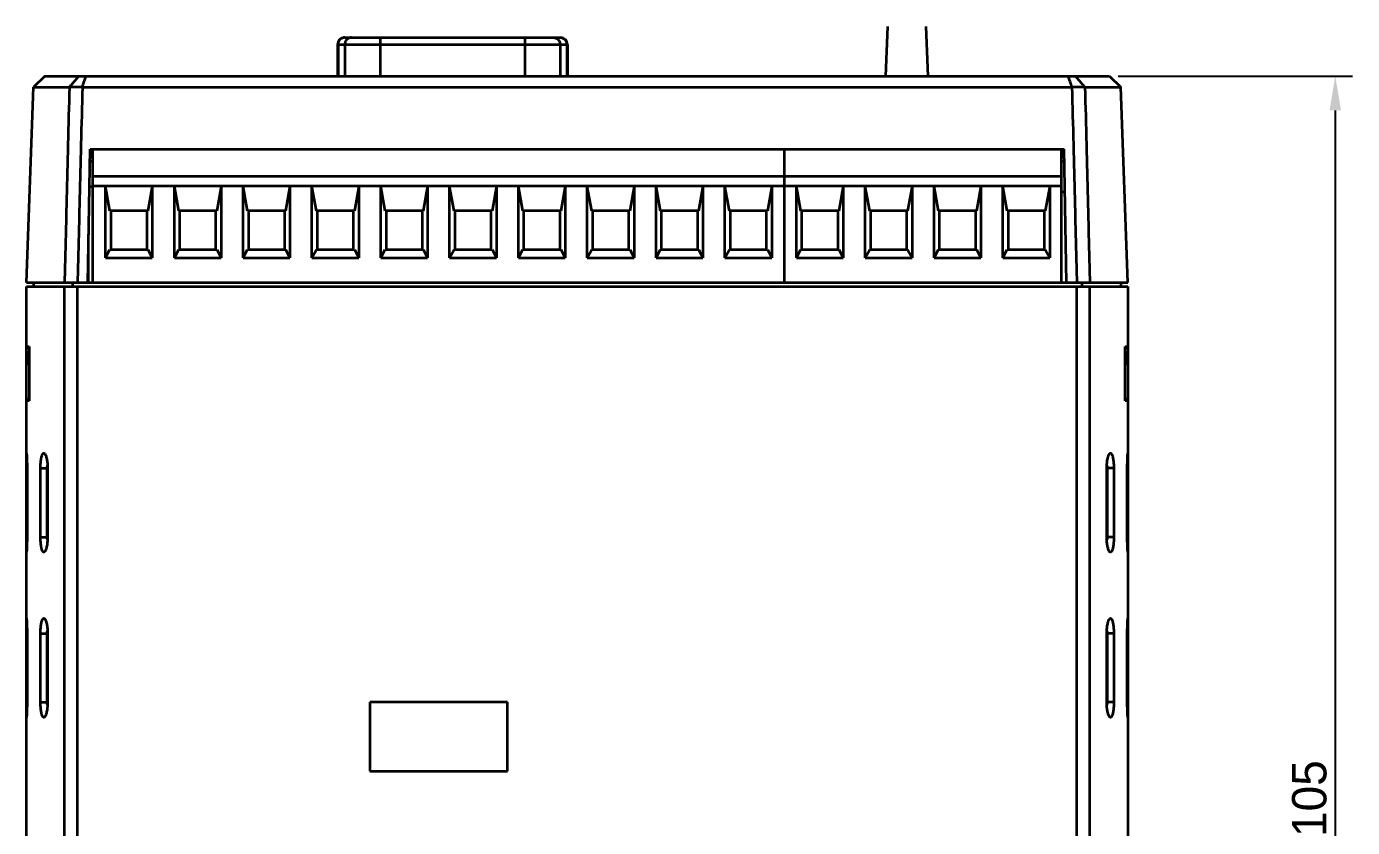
# Model space of a CAD drawing. Header units: millimetres. Extents: x 32 to 871, y 30 to 611.
# Drawn here: x 718.9 to 815.2, y 111.6 to 169.8 of the extents above; entities that cross this region are included whole.
import ezdxf

# ---------------------------------------------------------------- set-up
doc = ezdxf.new("R2010")
doc.units = ezdxf.units.MM
doc.styles.get("Standard").update_dxf_attribs({"font": 'BareunDotumPro1.ttf'})
doc.dimstyles.new('ISO-25', dxfattribs={"dimtxt": 2.5, "dimasz": 2.5, "dimexe": 1.25, "dimexo": 0.625, "dimtad": 1, "dimtxsty": 'Standard', "dimcen": 2.5, "dimadec": 0, "dimazin": 0, "dimtfac": 1, "dimtmove": 0, "dimatfit": 3, "dimfxl": 0, "dimarcsym": 0})

# ---------------------------------------------------------------- blocks, each defined once
blk = doc.blocks.new('*D37')
at = {"color": 0, "lineweight": -2}
for p, q in [((798.215, 166.217), (815.234, 166.217)), ((813.984, 163.717), (813.984, 63.717)), ((799.039, 61.217), (815.234, 61.217))]:
    blk.add_line(p, q, dxfattribs=at)
at = {"color": 0}
for points in [[(814.401, 163.717), (813.568, 163.717), (813.984, 166.217)], [(813.568, 63.717), (814.401, 63.717), (813.984, 61.217)]]:
    blk.add_solid(points, dxfattribs=at)
at = {"layer": 'Defpoints', "color": 0}
for p in [(797.59, 166.217), (798.414, 61.217), (813.984, 61.217)]:
    blk.add_point(p, dxfattribs=at)
at = {"color": 0, "insert": (812.109, 113.717), "char_height": 2.5, "attachment_point": 5, "rotation": 90}
blk.add_mtext('105', dxfattribs=at)

msp = doc.modelspace()

# ---------------------------------------------------------------- linework, layer by layer
at = {"color": 0, "linetype": 'ByBlock', "lineweight": 35}
for p, q in [((781.452, 169.817), (781.317, 166.217)), ((784.252, 169.817), (784.387, 166.217)), ((742.002, 169.017), (757.701, 169.017)), ((744.595, 169.017), (744.595, 166.217)), ((755.108, 169.017), (755.108, 166.217)), ((741.502, 168.517), (758.202, 168.517)), ((741.502, 168.517), (741.502, 166.217)), ((741.541, 168.517), (741.541, 166.217)), ((742.035, 168.517), (742.035, 166.217)), ((757.669, 168.517), (757.669, 166.217)), ((758.162, 168.517), (758.162, 166.217)), ((758.202, 168.517), (758.202, 166.217)), ((720.238, 166.217), (719.41, 165.418)), ((720.238, 166.217), (797.59, 166.217)), ((797.59, 166.217), (798.418, 165.418)), ((718.914, 151.217), (719.41, 165.418)), ((719.41, 165.418), (722.027, 165.418)), ((722.027, 165.425), (722.974, 165.424)), ((722.973, 165.418), (794.855, 165.418)), ((794.855, 165.424), (795.801, 165.425)), ((795.801, 165.418), (798.418, 165.418)), ((798.914, 151.217), (798.418, 165.418)), ((723.365, 151.217), (723.535, 160.917)), ((723.535, 160.917), (794.294, 160.917)), ((723.727, 151.217), (723.727, 160.917)), ((773.977, 151.217), (773.977, 160.917)), ((773.979, 151.217), (773.979, 160.917)), ((794.104, 151.217), (794.104, 160.917)), ((794.463, 151.217), (794.294, 160.917)), ((723.727, 160.017), (723.519, 160.017)), ((773.977, 159.93), (773.979, 159.93)), ((794.309, 160.017), (794.104, 160.017)), ((723.727, 158.167), (723.487, 158.167)), ((773.977, 158.917), (723.727, 158.917)), ((773.977, 158.217), (723.727, 158.217)), ((724.972, 156.417), (724.652, 158.217)), ((724.652, 153.017), (724.652, 158.217)), ((728.052, 158.217), (727.732, 156.417)), ((728.052, 158.217), (728.052, 153.017)), ((729.972, 156.417), (729.652, 158.217)), ((729.652, 153.017), (729.652, 158.217)), ((733.052, 158.217), (732.732, 156.417)), ((733.052, 158.217), (733.052, 153.017)), ((734.972, 156.417), (734.652, 158.217)), ((734.652, 153.017), (734.652, 158.217)), ((738.052, 158.217), (737.732, 156.417)), ((738.052, 158.217), (738.052, 153.017)), ((739.972, 156.417), (739.652, 158.217)), ((739.652, 153.017), (739.652, 158.217)), ((743.052, 158.217), (742.732, 156.417)), ((743.052, 158.217), (743.052, 153.017)), ((744.972, 156.417), (744.652, 158.217)), ((744.652, 153.017), (744.652, 158.217)), ((748.052, 158.217), (747.732, 156.417)), ((748.052, 158.217), (748.052, 153.017)), ((749.972, 156.417), (749.652, 158.217)), ((749.652, 153.017), (749.652, 158.217)), ((753.052, 158.217), (752.732, 156.417)), ((753.052, 158.217), (753.052, 153.017)), ((754.972, 156.417), (754.652, 158.217)), ((754.652, 153.017), (754.652, 158.217)), ((758.052, 158.217), (757.732, 156.417)), ((758.052, 158.217), (758.052, 153.017)), ((759.972, 156.417), (759.652, 158.217)), ((759.652, 153.017), (759.652, 158.217)), ((763.052, 158.217), (762.732, 156.417)), ((763.052, 158.217), (763.052, 153.017)), ((764.972, 156.417), (764.652, 158.217)), ((764.652, 153.017), (764.652, 158.217)), ((768.052, 158.217), (767.732, 156.417)), ((768.052, 158.217), (768.052, 153.017)), ((769.972, 156.417), (769.652, 158.217)), ((769.652, 153.017), (769.652, 158.217)), ((773.052, 158.217), (772.732, 156.417)), ((773.052, 158.217), (773.052, 153.017)), ((794.104, 158.917), (773.979, 158.917)), ((794.104, 158.217), (773.979, 158.217)), ((775.162, 156.417), (774.842, 158.217)), ((774.842, 153.017), (774.842, 158.217)), ((778.242, 158.217), (777.922, 156.417)), ((778.242, 158.217), (778.242, 153.017)), ((780.162, 156.417), (779.842, 158.217)), ((779.842, 153.017), (779.842, 158.217)), ((783.242, 158.217), (782.922, 156.417)), ((783.242, 158.217), (783.242, 153.017)), ((785.162, 156.417), (784.842, 158.217)), ((784.842, 153.017), (784.842, 158.217)), ((788.242, 158.217), (787.922, 156.417)), ((788.242, 158.217), (788.242, 153.017)), ((790.162, 156.417), (789.842, 158.217)), ((789.842, 153.017), (789.842, 158.217)), ((793.242, 158.217), (792.922, 156.417)), ((793.242, 158.217), (793.242, 153.017)), ((794.104, 157.817), (794.348, 157.817)), ((727.732, 156.417), (724.972, 156.417)), ((725.052, 153.617), (725.052, 156.417)), ((727.652, 156.417), (727.652, 153.617)), ((732.732, 156.417), (729.972, 156.417)), ((730.052, 153.617), (730.052, 156.417)), ((732.652, 156.417), (732.652, 153.617)), ((737.732, 156.417), (734.972, 156.417)), ((735.052, 153.617), (735.052, 156.417)), ((737.652, 156.417), (737.652, 153.617)), ((742.732, 156.417), (739.972, 156.417)), ((740.052, 153.617), (740.052, 156.417)), ((742.652, 156.417), (742.652, 153.617)), ((747.732, 156.417), (744.972, 156.417)), ((745.052, 153.617), (745.052, 156.417)), ((747.652, 156.417), (747.652, 153.617)), ((752.732, 156.417), (749.972, 156.417)), ((750.052, 153.617), (750.052, 156.417)), ((752.652, 156.417), (752.652, 153.617)), ((757.732, 156.417), (754.972, 156.417)), ((755.052, 153.617), (755.052, 156.417)), ((757.652, 156.417), (757.652, 153.617)), ((762.732, 156.417), (759.972, 156.417)), ((760.052, 153.617), (760.052, 156.417)), ((762.652, 156.417), (762.652, 153.617)), ((767.732, 156.417), (764.972, 156.417)), ((765.052, 153.617), (765.052, 156.417)), ((767.652, 156.417), (767.652, 153.617)), ((772.732, 156.417), (769.972, 156.417)), ((770.052, 153.617), (770.052, 156.417)), ((772.652, 156.417), (772.652, 153.617)), ((777.922, 156.417), (775.162, 156.417)), ((775.242, 153.617), (775.242, 156.417)), ((777.842, 156.417), (777.842, 153.617)), ((782.922, 156.417), (780.162, 156.417)), ((780.242, 153.617), (780.242, 156.417)), ((782.842, 156.417), (782.842, 153.617)), ((787.922, 156.417), (785.162, 156.417)), ((785.242, 153.617), (785.242, 156.417)), ((787.842, 156.417), (787.842, 153.617)), ((792.922, 156.417), (790.162, 156.417)), ((790.242, 153.617), (790.242, 156.417)), ((792.842, 156.417), (792.842, 153.617)), ((723.427, 151.217), (723.427, 154.725)), ((724.652, 153.017), (724.972, 153.617)), ((724.972, 153.617), (727.732, 153.617)), ((727.732, 153.617), (728.052, 153.017)), ((729.652, 153.017), (729.972, 153.617)), ((729.972, 153.617), (732.732, 153.617)), ((732.732, 153.617), (733.052, 153.017)), ((734.652, 153.017), (734.972, 153.617)), ((734.972, 153.617), (737.732, 153.617)), ((737.732, 153.617), (738.052, 153.017)), ((739.652, 153.017), (739.972, 153.617)), ((739.972, 153.617), (742.732, 153.617)), ((742.732, 153.617), (743.052, 153.017)), ((744.652, 153.017), (744.972, 153.617)), ((744.972, 153.617), (747.732, 153.617)), ((747.732, 153.617), (748.052, 153.017)), ((749.652, 153.017), (749.972, 153.617)), ((749.972, 153.617), (752.732, 153.617)), ((752.732, 153.617), (753.052, 153.017)), ((754.652, 153.017), (754.972, 153.617)), ((754.972, 153.617), (757.732, 153.617)), ((757.732, 153.617), (758.052, 153.017)), ((759.652, 153.017), (759.972, 153.617)), ((759.972, 153.617), (762.732, 153.617)), ((762.732, 153.617), (763.052, 153.017)), ((764.652, 153.017), (764.972, 153.617)), ((764.972, 153.617), (767.732, 153.617)), ((767.732, 153.617), (768.052, 153.017)), ((769.652, 153.017), (769.972, 153.617)), ((769.972, 153.617), (772.732, 153.617)), ((772.732, 153.617), (773.052, 153.017)), ((774.842, 153.017), (775.162, 153.617)), ((775.162, 153.617), (777.922, 153.617)), ((777.922, 153.617), (778.242, 153.017)), ((779.842, 153.017), (780.162, 153.617)), ((780.162, 153.617), (782.922, 153.617)), ((782.922, 153.617), (783.242, 153.017)), ((784.842, 153.017), (785.162, 153.617)), ((785.162, 153.617), (787.922, 153.617)), ((787.922, 153.617), (788.242, 153.017)), ((789.842, 153.017), (790.162, 153.617)), ((790.162, 153.617), (792.922, 153.617)), ((792.922, 153.617), (793.242, 153.017)), ((724.652, 153.017), (728.052, 153.017)), ((729.652, 153.017), (733.052, 153.017)), ((734.652, 153.017), (738.052, 153.017)), ((739.652, 153.017), (743.052, 153.017)), ((744.652, 153.017), (748.052, 153.017)), ((749.652, 153.017), (753.052, 153.017)), ((754.652, 153.017), (758.052, 153.017)), ((759.652, 153.017), (763.052, 153.017)), ((764.652, 153.017), (768.052, 153.017)), ((769.652, 153.017), (773.052, 153.017)), ((774.842, 153.017), (778.242, 153.017)), ((779.842, 153.017), (783.242, 153.017)), ((784.842, 153.017), (788.242, 153.017)), ((789.842, 153.017), (793.242, 153.017)), ((718.914, 151.217), (773.977, 151.217)), ((718.914, 150.917), (798.914, 150.917)), ((718.914, 98.217), (718.914, 150.917)), ((719.414, 151.217), (719.414, 150.917)), ((721.675, 61.217), (721.675, 150.917)), ((722.266, 151.217), (722.266, 150.917)), ((722.62, 61.217), (722.62, 150.917)), ((773.979, 151.217), (798.914, 151.217)), ((795.209, 61.217), (795.209, 150.917)), ((795.563, 151.217), (795.563, 150.917)), ((796.153, 61.217), (796.153, 150.917)), ((798.414, 151.217), (798.414, 150.917)), ((798.914, 150.917), (798.914, 98.217)), ((718.914, 146.567), (719.116, 146.567)), ((718.914, 146.567), (719.116, 146.365)), ((719.116, 146.567), (719.116, 142.617)), ((798.712, 142.617), (798.712, 146.567)), ((798.712, 146.567), (798.914, 146.567)), ((798.914, 146.567), (798.712, 146.365)), ((719.114, 145.217), (719.114, 146.217)), ((798.714, 146.217), (798.714, 145.217)), ((718.914, 142.617), (719.116, 142.819)), ((719.116, 142.617), (718.914, 142.617)), ((798.914, 142.617), (798.712, 142.819)), ((798.914, 142.617), (798.712, 142.617)), ((718.914, 138.817), (718.915, 138.817)), ((798.913, 138.817), (798.914, 138.817)), ((718.914, 137.717), (718.951, 137.717)), ((718.951, 137.717), (718.951, 132.717)), ((719.931, 137.717), (720.443, 137.717)), ((719.931, 132.717), (719.931, 137.717)), ((720.421, 132.717), (720.421, 137.717)), ((720.443, 137.717), (720.443, 132.717)), ((797.386, 132.717), (797.386, 137.717)), ((797.897, 137.717), (797.386, 137.717)), ((797.407, 137.717), (797.407, 132.717)), ((797.897, 137.717), (797.897, 132.717)), ((798.877, 132.717), (798.877, 137.717)), ((798.914, 137.717), (798.877, 137.717)), ((718.914, 132.717), (718.951, 132.717)), ((719.931, 132.717), (720.443, 132.717)), ((797.897, 132.717), (797.386, 132.717)), ((798.914, 132.717), (798.877, 132.717)), ((718.915, 131.617), (718.914, 131.617)), ((798.914, 131.617), (798.913, 131.617)), ((718.914, 126.817), (718.915, 126.817)), ((798.913, 126.817), (798.914, 126.817)), ((718.914, 125.717), (718.951, 125.717)), ((718.951, 125.717), (718.951, 120.717)), ((719.931, 120.717), (719.931, 125.717)), ((719.931, 125.717), (720.443, 125.717)), ((720.421, 120.717), (720.421, 125.717)), ((720.443, 125.717), (720.443, 120.717)), ((797.386, 120.717), (797.386, 125.717)), ((797.897, 125.717), (797.386, 125.717)), ((797.407, 125.717), (797.407, 120.717)), ((797.897, 125.717), (797.897, 120.717)), ((798.877, 120.717), (798.877, 125.717)), ((798.914, 125.717), (798.877, 125.717)), ((718.914, 120.717), (718.951, 120.717)), ((719.931, 120.717), (720.443, 120.717)), ((743.852, 120.717), (743.852, 115.717)), ((753.852, 120.717), (743.852, 120.717)), ((753.852, 115.717), (753.852, 120.717)), ((797.897, 120.717), (797.386, 120.717)), ((798.914, 120.717), (798.877, 120.717)), ((718.915, 119.617), (718.914, 119.617)), ((798.914, 119.617), (798.913, 119.617)), ((743.852, 115.717), (753.852, 115.717))]:
    msp.add_line(p, q, dxfattribs=at)
for centre, start, end in [((742.002, 168.517), 90, 180), ((757.702, 168.517), 0, 90)]:
    msp.add_arc(centre, 0.5, start, end, dxfattribs=at)
for points, knots in [([(742.034, 169.017), (741.991, 169.017), (741.905, 169.006), (741.784, 168.955), (741.681, 168.875), (741.602, 168.77), (741.553, 168.648), (741.541, 168.561), (741.541, 168.517)], [0, 0, 0, 0, 0.1285772, 0.2574127, 0.3866944, 0.5164892, 0.6467269, 0.7772195, 0.7772195, 0.7772195, 0.7772195]), ([(742.527, 169.017), (742.484, 169.017), (742.398, 169.006), (742.278, 168.955), (742.175, 168.875), (742.096, 168.77), (742.046, 168.648), (742.035, 168.561), (742.035, 168.517)], [0, 0, 0, 0, 0.1285772, 0.2574127, 0.3866944, 0.5164892, 0.6467269, 0.7772196, 0.7772196, 0.7772196, 0.7772196]), ([(757.176, 169.017), (757.219, 169.017), (757.305, 169.006), (757.425, 168.955), (757.528, 168.875), (757.608, 168.77), (757.657, 168.648), (757.669, 168.561), (757.669, 168.517)], [0, 0, 0, 0, 0.1285772, 0.2574128, 0.3866944, 0.5164892, 0.6467269, 0.7772196, 0.7772196, 0.7772196, 0.7772196]), ([(757.67, 169.017), (757.713, 169.017), (757.799, 169.006), (757.919, 168.955), (758.022, 168.875), (758.101, 168.77), (758.151, 168.648), (758.162, 168.561), (758.162, 168.517)], [0, 0, 0, 0, 0.1285772, 0.2574127, 0.3866944, 0.5164892, 0.6467269, 0.7772195, 0.7772195, 0.7772195, 0.7772195]), ([(722.027, 165.418), (722.103, 165.506), (722.26, 165.68), (722.491, 165.948), (722.647, 166.127), (722.726, 166.217)], [0, 0, 0, 0, 0.349064, 0.701465, 1.06227, 1.06227, 1.06227, 1.06227]), ([(722.973, 165.418), (723.003, 165.504), (723.049, 165.684), (723.147, 165.947), (723.208, 166.127), (723.239, 166.217)], [0, 0, 0, 0, 0.2739487, 0.5554019, 0.8427571, 0.8427571, 0.8427571, 0.8427571]), ([(794.855, 165.418), (794.825, 165.504), (794.78, 165.684), (794.681, 165.947), (794.62, 166.127), (794.589, 166.217)], [0, 0, 0, 0, 0.2739442, 0.5553975, 0.8427571, 0.8427571, 0.8427571, 0.8427571]), ([(795.802, 165.418), (795.725, 165.506), (795.569, 165.68), (795.338, 165.948), (795.181, 166.127), (795.102, 166.217)], [0, 0, 0, 0, 0.349069, 0.701471, 1.06227, 1.06227, 1.06227, 1.06227]), ([(722.027, 165.418), (721.993, 164.034), (721.916, 160.951), (721.799, 156.217), (721.716, 152.867), (721.675, 151.217)], [0, 0, 0, 0, 4.151163, 9.253937, 14.204839, 14.204839, 14.204839, 14.204839]), ([(722.973, 165.418), (722.939, 164.034), (722.862, 160.951), (722.744, 156.217), (722.66, 152.867), (722.619, 151.217)], [0, 0, 0, 0, 4.15118, 9.253975, 14.204898, 14.204898, 14.204898, 14.204898]), ([(794.855, 165.418), (794.89, 164.028), (794.967, 160.939), (795.085, 156.205), (795.168, 152.861), (795.209, 151.217)], [0, 0, 0, 0, 4.169435, 9.27223, 14.204898, 14.204898, 14.204898, 14.204898]), ([(795.801, 165.418), (795.836, 164.028), (795.913, 160.939), (796.03, 156.205), (796.112, 152.861), (796.153, 151.217)], [0, 0, 0, 0, 4.169417, 9.272192, 14.204839, 14.204839, 14.204839, 14.204839]), ([(718.915, 138.817), (718.925, 138.821), (718.914, 138.742), (718.938, 138.672), (718.936, 138.478), (718.947, 138.261), (718.95, 137.996), (718.951, 137.814), (718.951, 137.717)], [0, 0, 0, 0, 0.031311, 0.134889, 0.315088, 0.55311, 0.811937, 1.101489, 1.101489, 1.101489, 1.101489]), ([(719.931, 137.717), (719.931, 137.754), (719.932, 137.828), (719.936, 137.958), (719.945, 138.106), (719.961, 138.267), (719.983, 138.414), (720.009, 138.543), (720.04, 138.65), (720.074, 138.731), (720.11, 138.787), (720.147, 138.815), (720.177, 138.818), (720.199, 138.813), (720.217, 138.802), (720.228, 138.792), (720.233, 138.788)], [0, 0, 0, 0, 0.110231, 0.221033, 0.39107, 0.554491, 0.705392, 0.838459, 0.949393, 1.036997, 1.101995, 1.148965, 1.169324, 1.19024, 1.21378, 1.234097, 1.234097, 1.234097, 1.234097]), ([(720.233, 138.788), (720.235, 138.786), (720.253, 138.767), (720.285, 138.718), (720.322, 138.631), (720.356, 138.52), (720.386, 138.387), (720.411, 138.237), (720.435, 138.019), (720.442, 137.844), (720.443, 137.724), (720.443, 137.717)], [0, 0, 0, 0, 0.007392, 0.078426, 0.172674, 0.290234, 0.428052, 0.581828, 0.745884, 1.084778, 1.105849, 1.105849, 1.105849, 1.105849]), ([(797.386, 137.717), (797.386, 137.755), (797.387, 137.829), (797.392, 137.961), (797.403, 138.109), (797.422, 138.27), (797.448, 138.417), (797.479, 138.545), (797.514, 138.651), (797.551, 138.731), (797.58, 138.773), (797.595, 138.788)], [0, 0, 0, 0, 0.111766, 0.224029, 0.394348, 0.557979, 0.709157, 0.842721, 0.954464, 1.043122, 1.105816, 1.105816, 1.105816, 1.105816]), ([(797.595, 138.788), (797.596, 138.788), (797.608, 138.8), (797.629, 138.815), (797.659, 138.818), (797.68, 138.813), (797.701, 138.8), (797.729, 138.772), (797.762, 138.716), (797.795, 138.629), (797.825, 138.517), (797.851, 138.383), (797.871, 138.233), (797.891, 138.015), (797.897, 137.842), (797.897, 137.723), (797.897, 137.717)], [0, 0, 0, 0, 0.003455, 0.051239, 0.071684, 0.09243, 0.115605, 0.142818, 0.212835, 0.306278, 0.423389, 0.560997, 0.714602, 0.878367, 1.215884, 1.234196, 1.234196, 1.234196, 1.234196]), ([(798.877, 137.717), (798.877, 137.811), (798.878, 137.995), (798.882, 138.263), (798.892, 138.484), (798.892, 138.678), (798.913, 138.742), (798.905, 138.822), (798.914, 138.817)], [0, 0, 0, 0, 0.280201, 0.554833, 0.794934, 0.970909, 1.071306, 1.10143, 1.10143, 1.10143, 1.10143]), ([(797.397, 137.896), (797.404, 137.84), (797.407, 137.78), (797.407, 137.721), (797.407, 137.717)], [0, 0, 0, 0, 0.1691586, 0.1791469, 0.1791469, 0.1791469, 0.1791469]), ([(718.951, 132.717), (718.951, 132.624), (718.95, 132.439), (718.947, 132.171), (718.936, 131.95), (718.936, 131.756), (718.916, 131.692), (718.923, 131.613), (718.914, 131.617)], [0, 0, 0, 0, 0.280564, 0.555369, 0.79544, 0.971374, 1.071376, 1.101434, 1.101434, 1.101434, 1.101434]), ([(720.233, 131.647), (720.232, 131.646), (720.22, 131.634), (720.2, 131.62), (720.17, 131.616), (720.148, 131.621), (720.128, 131.634), (720.099, 131.663), (720.067, 131.718), (720.033, 131.805), (720.003, 131.918), (719.977, 132.051), (719.957, 132.202), (719.938, 132.419), (719.932, 132.593), (719.931, 132.711), (719.931, 132.717)], [0, 0, 0, 0, 0.003455, 0.051239, 0.071684, 0.09243, 0.115605, 0.142818, 0.212835, 0.306278, 0.423389, 0.560997, 0.714602, 0.878367, 1.215884, 1.234196, 1.234196, 1.234196, 1.234196]), ([(720.443, 132.717), (720.443, 132.68), (720.442, 132.605), (720.436, 132.474), (720.425, 132.326), (720.406, 132.165), (720.38, 132.018), (720.349, 131.889), (720.314, 131.783), (720.277, 131.703), (720.248, 131.662), (720.233, 131.647)], [0, 0, 0, 0, 0.111766, 0.224029, 0.394348, 0.557979, 0.709157, 0.842721, 0.954464, 1.043122, 1.105816, 1.105816, 1.105816, 1.105816]), ([(720.432, 132.538), (720.425, 132.594), (720.421, 132.654), (720.421, 132.714), (720.421, 132.717)], [0, 0, 0, 0, 0.1691586, 0.1791469, 0.1791469, 0.1791469, 0.1791469]), ([(797.595, 131.647), (797.593, 131.649), (797.575, 131.667), (797.544, 131.716), (797.506, 131.803), (797.472, 131.915), (797.442, 132.048), (797.418, 132.198), (797.394, 132.415), (797.386, 132.59), (797.386, 132.71), (797.386, 132.717)], [0, 0, 0, 0, 0.007392, 0.078426, 0.172674, 0.290234, 0.428052, 0.581828, 0.745884, 1.084778, 1.105849, 1.105849, 1.105849, 1.105849]), ([(797.897, 132.717), (797.897, 132.681), (797.896, 132.607), (797.892, 132.477), (797.883, 132.329), (797.867, 132.168), (797.846, 132.02), (797.819, 131.891), (797.789, 131.785), (797.755, 131.704), (797.718, 131.647), (797.681, 131.62), (797.651, 131.616), (797.63, 131.621), (797.611, 131.632), (797.6, 131.642), (797.595, 131.647)], [0, 0, 0, 0, 0.110231, 0.221033, 0.39107, 0.554491, 0.705392, 0.838459, 0.949393, 1.036997, 1.101995, 1.148965, 1.169324, 1.19024, 1.21378, 1.234097, 1.234097, 1.234097, 1.234097]), ([(798.913, 131.617), (798.904, 131.614), (798.915, 131.693), (798.89, 131.762), (798.893, 131.957), (798.882, 132.174), (798.879, 132.439), (798.877, 132.621), (798.877, 132.717)], [0, 0, 0, 0, 0.031425, 0.135333, 0.315744, 0.553245, 0.812141, 1.101486, 1.101486, 1.101486, 1.101486]), ([(718.915, 126.817), (718.925, 126.821), (718.914, 126.742), (718.938, 126.672), (718.936, 126.478), (718.947, 126.261), (718.95, 125.996), (718.951, 125.814), (718.951, 125.717)], [0, 0, 0, 0, 0.031311, 0.134889, 0.315088, 0.55311, 0.811937, 1.101489, 1.101489, 1.101489, 1.101489]), ([(719.931, 125.717), (719.931, 125.754), (719.932, 125.828), (719.936, 125.958), (719.945, 126.106), (719.961, 126.267), (719.983, 126.414), (720.009, 126.543), (720.04, 126.65), (720.074, 126.731), (720.11, 126.787), (720.147, 126.815), (720.177, 126.818), (720.199, 126.813), (720.217, 126.802), (720.228, 126.792), (720.233, 126.788)], [0, 0, 0, 0, 0.110231, 0.221033, 0.39107, 0.554491, 0.705392, 0.838459, 0.949393, 1.036997, 1.101995, 1.148965, 1.169324, 1.19024, 1.21378, 1.234097, 1.234097, 1.234097, 1.234097]), ([(720.233, 126.788), (720.235, 126.786), (720.253, 126.767), (720.285, 126.718), (720.322, 126.631), (720.356, 126.52), (720.386, 126.387), (720.411, 126.237), (720.435, 126.019), (720.442, 125.844), (720.443, 125.724), (720.443, 125.717)], [0, 0, 0, 0, 0.007392, 0.078426, 0.172674, 0.290234, 0.428052, 0.581828, 0.745884, 1.084778, 1.105849, 1.105849, 1.105849, 1.105849]), ([(797.386, 125.717), (797.386, 125.755), (797.387, 125.829), (797.392, 125.961), (797.403, 126.109), (797.422, 126.27), (797.448, 126.417), (797.479, 126.545), (797.514, 126.651), (797.551, 126.731), (797.58, 126.773), (797.595, 126.788)], [0, 0, 0, 0, 0.111766, 0.224029, 0.394348, 0.557979, 0.709157, 0.842721, 0.954464, 1.043122, 1.105816, 1.105816, 1.105816, 1.105816]), ([(797.595, 126.788), (797.596, 126.788), (797.608, 126.8), (797.629, 126.815), (797.659, 126.818), (797.68, 126.813), (797.701, 126.8), (797.729, 126.772), (797.762, 126.716), (797.795, 126.629), (797.825, 126.517), (797.851, 126.383), (797.871, 126.233), (797.891, 126.015), (797.897, 125.842), (797.897, 125.723), (797.897, 125.717)], [0, 0, 0, 0, 0.003455, 0.051239, 0.071684, 0.09243, 0.115605, 0.142818, 0.212835, 0.306278, 0.423389, 0.560997, 0.714602, 0.878367, 1.215884, 1.234196, 1.234196, 1.234196, 1.234196]), ([(798.877, 125.717), (798.877, 125.811), (798.878, 125.995), (798.882, 126.263), (798.892, 126.484), (798.892, 126.678), (798.913, 126.742), (798.905, 126.822), (798.914, 126.817)], [0, 0, 0, 0, 0.280201, 0.554833, 0.794934, 0.970909, 1.071306, 1.10143, 1.10143, 1.10143, 1.10143]), ([(797.397, 125.896), (797.404, 125.84), (797.407, 125.78), (797.407, 125.721), (797.407, 125.717)], [0, 0, 0, 0, 0.1691586, 0.1791469, 0.1791469, 0.1791469, 0.1791469]), ([(718.951, 120.717), (718.951, 120.624), (718.95, 120.439), (718.947, 120.171), (718.936, 119.95), (718.936, 119.756), (718.916, 119.692), (718.923, 119.613), (718.914, 119.617)], [0, 0, 0, 0, 0.280564, 0.555369, 0.79544, 0.971374, 1.071376, 1.101434, 1.101434, 1.101434, 1.101434]), ([(720.233, 119.647), (720.232, 119.646), (720.22, 119.634), (720.2, 119.62), (720.17, 119.616), (720.148, 119.621), (720.128, 119.634), (720.099, 119.663), (720.067, 119.718), (720.033, 119.805), (720.003, 119.918), (719.977, 120.051), (719.957, 120.202), (719.938, 120.419), (719.932, 120.593), (719.931, 120.711), (719.931, 120.717)], [0, 0, 0, 0, 0.003455, 0.051239, 0.071684, 0.09243, 0.115605, 0.142818, 0.212835, 0.306278, 0.423389, 0.560997, 0.714602, 0.878367, 1.215884, 1.234196, 1.234196, 1.234196, 1.234196]), ([(720.443, 120.717), (720.443, 120.68), (720.442, 120.605), (720.436, 120.474), (720.425, 120.326), (720.406, 120.165), (720.38, 120.018), (720.349, 119.889), (720.314, 119.783), (720.277, 119.703), (720.248, 119.662), (720.233, 119.647)], [0, 0, 0, 0, 0.111766, 0.224029, 0.394348, 0.557979, 0.709157, 0.842721, 0.954464, 1.043122, 1.105816, 1.105816, 1.105816, 1.105816]), ([(720.432, 120.538), (720.425, 120.594), (720.421, 120.654), (720.421, 120.714), (720.421, 120.717)], [0, 0, 0, 0, 0.1691586, 0.1791469, 0.1791469, 0.1791469, 0.1791469]), ([(797.595, 119.647), (797.593, 119.649), (797.575, 119.667), (797.544, 119.716), (797.506, 119.803), (797.472, 119.915), (797.442, 120.048), (797.418, 120.198), (797.394, 120.415), (797.386, 120.59), (797.386, 120.71), (797.386, 120.717)], [0, 0, 0, 0, 0.007392, 0.078426, 0.172674, 0.290234, 0.428052, 0.581828, 0.745884, 1.084778, 1.105849, 1.105849, 1.105849, 1.105849]), ([(797.897, 120.717), (797.897, 120.681), (797.896, 120.607), (797.892, 120.477), (797.883, 120.329), (797.867, 120.168), (797.846, 120.02), (797.819, 119.891), (797.789, 119.785), (797.755, 119.704), (797.718, 119.647), (797.681, 119.62), (797.651, 119.616), (797.63, 119.621), (797.611, 119.632), (797.6, 119.642), (797.595, 119.647)], [0, 0, 0, 0, 0.110231, 0.221033, 0.39107, 0.554491, 0.705392, 0.838459, 0.949393, 1.036997, 1.101995, 1.148965, 1.169324, 1.19024, 1.21378, 1.234097, 1.234097, 1.234097, 1.234097]), ([(798.913, 119.617), (798.904, 119.614), (798.915, 119.693), (798.89, 119.762), (798.893, 119.957), (798.882, 120.174), (798.879, 120.439), (798.877, 120.621), (798.877, 120.717)], [0, 0, 0, 0, 0.031425, 0.135333, 0.315744, 0.553245, 0.812141, 1.101486, 1.101486, 1.101486, 1.101486])]:
    msp.add_open_spline(points, degree=3, knots=knots, dxfattribs=at)
for points in [[(798.913, 138.818), (798.914, 138.817), (798.914, 138.817), (798.914, 138.817)], [(720.421, 137.717), (720.421, 137.778), (720.425, 137.838), (720.432, 137.898)], [(797.407, 132.717), (797.407, 132.657), (797.404, 132.596), (797.397, 132.536)], [(718.915, 131.617), (718.915, 131.617), (718.915, 131.617), (718.914, 131.617)], [(798.913, 126.818), (798.914, 126.817), (798.914, 126.817), (798.914, 126.817)], [(720.421, 125.717), (720.421, 125.778), (720.425, 125.838), (720.432, 125.898)], [(797.407, 120.717), (797.407, 120.657), (797.404, 120.596), (797.397, 120.536)], [(718.915, 119.617), (718.915, 119.617), (718.915, 119.617), (718.914, 119.617)]]:
    msp.add_open_spline(points, degree=3, dxfattribs=at)

# ---------------------------------------------------------------- dimensions: what is measured, and where the dimension line sits
dim = msp.add_linear_dim(base=(813.984, 61.217), p1=(797.59, 166.217), p2=(798.414, 61.217), angle=90, dimstyle='ISO-25')
dim.commit()
dim.dimension.update_dxf_attribs({"geometry": '*D37', "text_midpoint": (812.109, 113.717)})

doc.saveas('drawing.dxf')
